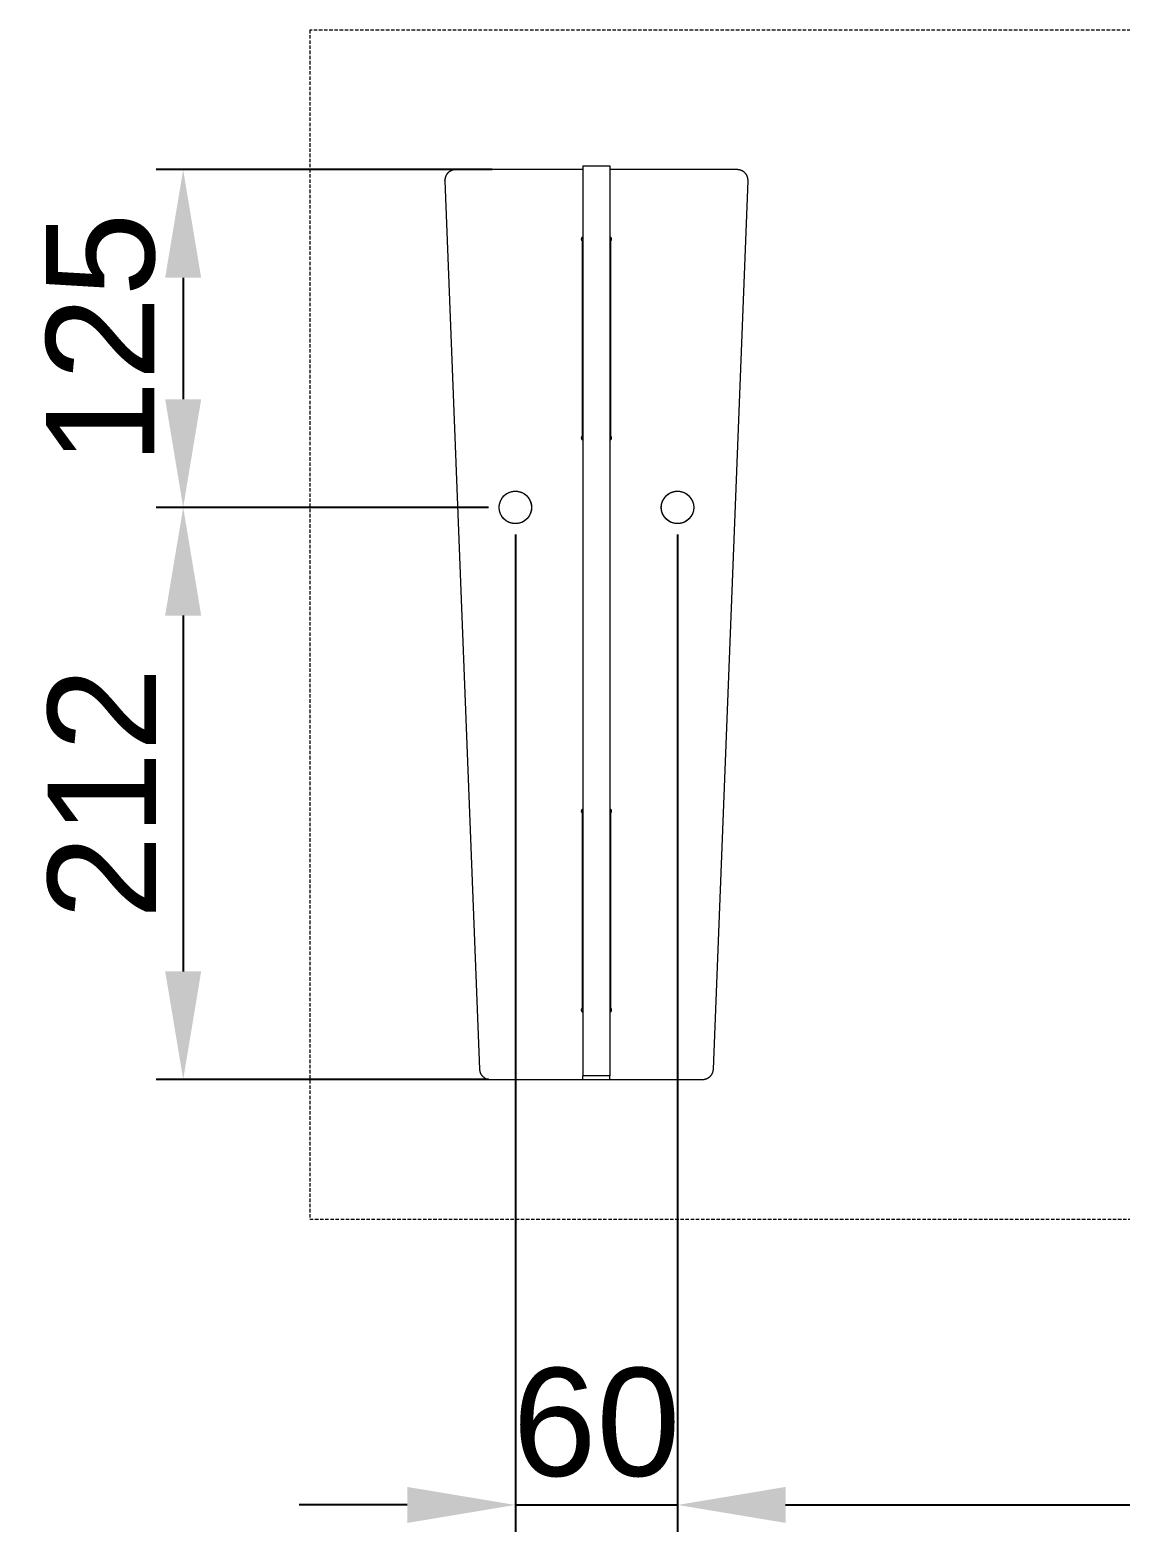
# Model space of a CAD drawing. Header units: millimetres. Extents: x -80 to 4518, y -398 to 2524.
# Drawn here: x 1107 to 1511, y -398 to 158 of the extents above; entities that cross this region are included whole.
import ezdxf

# ---------------------------------------------------------------- set-up
doc = ezdxf.new("R2010")
doc.units = ezdxf.units.MM
doc.linetypes.add('HIDDEN', pattern=[1.905, 1.27, -0.635])
for name, color, linetype, lineweight in [('ZANO_R', 7, 'Continuous', 0), ('ZANO_R_przerywana', 7, 'HIDDEN', 0), ('ZANO_W', 1, 'Continuous', 0)]:
    doc.layers.add(name, color=color, linetype=linetype, lineweight=lineweight)
doc.styles.add('Arial', font='arial.ttf')
doc.styles.get("Standard").update_dxf_attribs({"font": 'ARIALUNI.TTF'})
doc.dimstyles.new('pl i ang', dxfattribs={"dimtxt": 50, "dimasz": 50, "dimexe": 1.25, "dimexo": 0.625, "dimgap": 10, "dimtad": 1, "dimtoh": 1, "dimtxsty": 'Standard', "dimcen": 2.5, "dimclrd": 1, "dimclre": 1, "dimclrt": 1, "dimadec": 0, "dimazin": 0, "dimtfac": 1, "dimtmove": 0, "dimatfit": 3, "dimfxl": 1, "dimarcsym": 1})

# ---------------------------------------------------------------- blocks, each defined once
blk = doc.blocks.new('*D392')
at = {"layer": 'ZANO_W', "color": 1, "lineweight": -2}
for p, q in [((1286.54, -28.85), (1286.54, -397.99)), ((1346.54, -28.85), (1346.54, -397.99)), ((1246.54, -387.99), (1206.54, -387.99)), ((1286.54, -387.99), (1346.54, -387.99)), ((1386.54, -387.99), (1426.54, -387.99))]:
    blk.add_line(p, q, dxfattribs=at)
at = {"layer": 'ZANO_W', "color": 1}
for points in [[(1246.54, -394.65), (1246.54, -381.32), (1286.54, -387.99)], [(1386.54, -381.32), (1386.54, -394.65), (1346.54, -387.99)]]:
    blk.add_solid(points, dxfattribs=at)
at = {"layer": 'ZANO_W', "color": 1, "insert": (1316.54, -357.56), "char_height": 40, "attachment_point": 5, "style": 'Arial'}
blk.add_mtext('60', dxfattribs=at)
blk = doc.blocks.new('*D393')
at = {"layer": 'ZANO_W', "color": 1, "lineweight": -2}
for p, q in [((1346.54, -28.85), (1346.54, -397.99)), ((1774.36, -28.85), (1774.36, -397.99)), ((1386.54, -387.99), (1734.36, -387.99))]:
    blk.add_line(p, q, dxfattribs=at)
at = {"layer": 'ZANO_W', "color": 1}
for points in [[(1386.54, -381.32), (1386.54, -394.65), (1346.54, -387.99)], [(1734.36, -394.65), (1734.36, -381.32), (1774.36, -387.99)]]:
    blk.add_solid(points, dxfattribs=at)
at = {"layer": 'ZANO_W', "color": 1, "insert": (1560.45, -357.56), "char_height": 40, "attachment_point": 5, "style": 'Arial'}
blk.add_mtext('428', dxfattribs=at)
blk = doc.blocks.new('*D395')
at = {"layer": 'ZANO_W', "color": 1, "lineweight": -2}
for p, q in [((1278, 106.15), (1153.6, 106.15)), ((1163.6, 66.15), (1163.6, 21.15)), ((1276.54, -18.85), (1153.6, -18.85))]:
    blk.add_line(p, q, dxfattribs=at)
at = {"layer": 'ZANO_W', "color": 1}
for points in [[(1170.26, 66.15), (1156.93, 66.15), (1163.6, 106.15)], [(1156.93, 21.15), (1170.26, 21.15), (1163.6, -18.85)]]:
    blk.add_solid(points, dxfattribs=at)
at = {"layer": 'ZANO_W', "color": 1, "insert": (1133.17, 43.65), "char_height": 40, "attachment_point": 5, "rotation": 90, "style": 'Arial'}
blk.add_mtext('125', dxfattribs=at)
blk = doc.blocks.new('*D396')
at = {"layer": 'ZANO_W', "color": 1, "lineweight": -2}
for p, q in [((1276.54, -18.85), (1153.6, -18.85)), ((1163.6, -58.85), (1163.6, -190.55)), ((1276.54, -230.55), (1153.6, -230.55))]:
    blk.add_line(p, q, dxfattribs=at)
at = {"layer": 'ZANO_W', "color": 1}
for points in [[(1170.26, -58.85), (1156.93, -58.85), (1163.6, -18.85)], [(1156.93, -190.55), (1170.26, -190.55), (1163.6, -230.55)]]:
    blk.add_solid(points, dxfattribs=at)
at = {"layer": 'ZANO_W', "color": 1, "insert": (1133.51, -124.7), "char_height": 40, "attachment_point": 5, "rotation": 90, "style": 'Arial'}
blk.add_mtext('212', dxfattribs=at)

msp = doc.modelspace()

# ---------------------------------------------------------------- linework, layer by layer
at = {"layer": 'ZANO_R'}
for p, q in [((1262.49, 105.64), (1262.37, 105.57)), ((1262.61, 105.7), (1262.49, 105.64)), ((1262.73, 105.76), (1262.61, 105.7)), ((1262.86, 105.82), (1262.73, 105.76)), ((1262.98, 105.87), (1262.86, 105.82)), ((1263.11, 105.92), (1262.98, 105.87)), ((1263.24, 105.96), (1263.11, 105.92)), ((1263.37, 106), (1263.24, 105.96)), ((1263.5, 106.04), (1263.37, 106)), ((1263.64, 106.07), (1263.5, 106.04)), ((1263.77, 106.09), (1263.64, 106.07)), ((1263.91, 106.12), (1263.77, 106.09)), ((1264.04, 106.13), (1263.91, 106.12)), ((1264.18, 106.14), (1264.04, 106.13)), ((1264.32, 106.15), (1264.18, 106.14)), ((1264.45, 106.15), (1264.32, 106.15)), ((1311.54, 106.15), (1264.45, 106.15)), ((1311.54, 107.49), (1321.54, 107.49)), ((1311.54, 107.49), (1311.54, -229.21)), ((1321.54, 107.49), (1321.54, -229.21)), ((1368.63, 106.15), (1321.54, 106.15)), ((1368.77, 106.15), (1368.63, 106.15)), ((1368.91, 106.14), (1368.77, 106.15)), ((1369.04, 106.13), (1368.91, 106.14)), ((1369.18, 106.11), (1369.04, 106.13)), ((1369.32, 106.09), (1369.18, 106.11)), ((1369.45, 106.07), (1369.32, 106.09)), ((1369.58, 106.04), (1369.45, 106.07)), ((1369.72, 106), (1369.58, 106.04)), ((1369.85, 105.96), (1369.72, 106)), ((1369.98, 105.92), (1369.85, 105.96)), ((1370.11, 105.87), (1369.98, 105.92)), ((1370.23, 105.82), (1370.11, 105.87)), ((1370.36, 105.76), (1370.23, 105.82)), ((1370.48, 105.7), (1370.36, 105.76)), ((1370.6, 105.64), (1370.48, 105.7)), ((1370.72, 105.57), (1370.6, 105.64)), ((1260.46, 102.43), (1260.45, 102.29)), ((1260.45, 102.29), (1260.45, 102.15)), ((1260.45, 102.07), (1260.45, 102.15)), ((1260.46, 102), (1260.45, 102.07)), ((1260.47, 102.56), (1260.46, 102.43)), ((1260.46, 102), (1273.27, -226.7)), ((1260.49, 102.7), (1260.47, 102.56)), ((1260.51, 102.83), (1260.49, 102.7)), ((1260.54, 102.97), (1260.51, 102.83)), ((1260.57, 103.1), (1260.54, 102.97)), ((1260.6, 103.23), (1260.57, 103.1)), ((1260.64, 103.36), (1260.6, 103.23)), ((1260.68, 103.49), (1260.64, 103.36)), ((1260.73, 103.62), (1260.68, 103.49)), ((1260.78, 103.75), (1260.73, 103.62)), ((1260.84, 103.87), (1260.78, 103.75)), ((1260.9, 103.99), (1260.84, 103.87)), ((1260.97, 104.11), (1260.9, 103.99)), ((1261.03, 104.23), (1260.97, 104.11)), ((1261.11, 104.35), (1261.03, 104.23)), ((1261.18, 104.46), (1261.11, 104.35)), ((1261.26, 104.57), (1261.18, 104.46)), ((1261.35, 104.68), (1261.26, 104.57)), ((1261.44, 104.78), (1261.35, 104.68)), ((1261.53, 104.88), (1261.44, 104.78)), ((1261.62, 104.98), (1261.53, 104.88)), ((1261.72, 105.08), (1261.62, 104.98)), ((1261.82, 105.17), (1261.72, 105.08)), ((1261.93, 105.26), (1261.82, 105.17)), ((1262.04, 105.34), (1261.93, 105.26)), ((1262.15, 105.42), (1262.04, 105.34)), ((1262.26, 105.5), (1262.15, 105.42)), ((1262.37, 105.57), (1262.26, 105.5)), ((1359.82, -226.7), (1372.63, 102)), ((1370.83, 105.49), (1370.72, 105.57)), ((1370.95, 105.42), (1370.83, 105.49)), ((1371.06, 105.33), (1370.95, 105.42)), ((1371.16, 105.25), (1371.06, 105.33)), ((1371.27, 105.16), (1371.16, 105.25)), ((1371.37, 105.07), (1371.27, 105.16)), ((1371.47, 104.97), (1371.37, 105.07)), ((1371.56, 104.88), (1371.47, 104.97)), ((1371.66, 104.77), (1371.56, 104.88)), ((1371.74, 104.67), (1371.66, 104.77)), ((1371.83, 104.56), (1371.74, 104.67)), ((1371.91, 104.45), (1371.83, 104.56)), ((1371.99, 104.34), (1371.91, 104.45)), ((1372.06, 104.22), (1371.99, 104.34)), ((1372.13, 104.1), (1372.06, 104.22)), ((1372.19, 103.98), (1372.13, 104.1)), ((1372.25, 103.86), (1372.19, 103.98)), ((1372.31, 103.73), (1372.25, 103.86)), ((1372.36, 103.61), (1372.31, 103.73)), ((1372.41, 103.48), (1372.36, 103.61)), ((1372.45, 103.35), (1372.41, 103.48)), ((1372.49, 103.22), (1372.45, 103.35)), ((1372.52, 103.08), (1372.49, 103.22)), ((1372.55, 102.95), (1372.52, 103.08)), ((1372.58, 102.82), (1372.55, 102.95)), ((1372.6, 102.68), (1372.58, 102.82)), ((1372.61, 102.54), (1372.6, 102.68)), ((1372.63, 102.41), (1372.61, 102.54)), ((1372.63, 102.27), (1372.63, 102.41)), ((1372.63, 102.13), (1372.63, 102.27)), ((1372.63, 102), (1372.63, 102.13)), ((1311.05, 80.52), (1311.06, 80.55)), ((1311.05, 80.49), (1311.05, 80.52)), ((1311.05, 80.45), (1311.05, 80.49)), ((1311.05, 80.42), (1311.05, 80.45)), ((1311.05, 80.38), (1311.05, 80.42)), ((1311.05, 80.35), (1311.05, 80.38)), ((1311.06, 80.31), (1311.05, 80.35)), ((1311.06, 80.59), (1311.07, 80.62)), ((1311.06, 80.55), (1311.06, 80.59)), ((1311.06, 80.28), (1311.06, 80.31)), ((1311.07, 80.25), (1311.06, 80.28)), ((1311.07, 80.66), (1311.08, 80.69)), ((1311.07, 80.62), (1311.07, 80.66)), ((1311.08, 80.21), (1311.07, 80.25)), ((1311.08, 80.69), (1311.09, 80.72)), ((1311.09, 80.18), (1311.08, 80.21)), ((1311.09, 80.72), (1311.1, 80.76)), ((1311.1, 80.15), (1311.09, 80.18)), ((1311.1, 80.76), (1311.11, 80.79)), ((1311.11, 80.11), (1311.1, 80.15)), ((1311.11, 80.79), (1311.12, 80.82)), ((1311.12, 80.08), (1311.11, 80.11)), ((1311.12, 80.82), (1311.14, 80.85)), ((1311.13, 80.05), (1311.12, 80.08)), ((1311.15, 80.02), (1311.13, 80.05)), ((1311.14, 80.85), (1311.15, 80.88)), ((1311.15, 80.88), (1311.17, 80.91)), ((1311.16, 79.99), (1311.15, 80.02)), ((1311.18, 79.96), (1311.16, 79.99)), ((1311.17, 80.91), (1311.18, 80.94)), ((1311.18, 80.94), (1311.2, 80.97)), ((1311.19, 79.93), (1311.18, 79.96)), ((1311.21, 79.9), (1311.19, 79.93)), ((1311.2, 80.97), (1311.22, 81)), ((1311.23, 79.87), (1311.21, 79.9)), ((1311.22, 81), (1311.24, 81.03)), ((1311.25, 79.84), (1311.23, 79.87)), ((1311.24, 81.03), (1311.26, 81.06)), ((1311.27, 79.81), (1311.25, 79.84)), ((1311.26, 81.06), (1311.28, 81.09)), ((1311.3, 79.79), (1311.27, 79.81)), ((1311.28, 81.09), (1311.3, 81.11)), ((1311.3, 81.11), (1311.33, 81.14)), ((1311.32, 79.76), (1311.3, 79.79)), ((1311.34, 79.74), (1311.32, 79.76)), ((1311.33, 81.14), (1311.35, 81.16)), ((1311.34, 7.57), (1311.34, 79.74)), ((1311.35, 81.16), (1311.38, 81.18)), ((1311.38, 81.18), (1311.4, 81.21)), ((1311.4, 81.21), (1311.43, 81.23)), ((1311.43, 81.23), (1311.46, 81.25)), ((1311.46, 81.25), (1311.48, 81.27)), ((1311.48, 81.27), (1311.51, 81.29)), ((1311.51, 81.29), (1311.54, 81.31)), ((1321.54, 81.31), (1321.57, 81.29)), ((1321.57, 81.29), (1321.6, 81.27)), ((1321.6, 81.27), (1321.63, 81.25)), ((1321.63, 81.25), (1321.66, 81.23)), ((1321.66, 81.23), (1321.68, 81.21)), ((1321.68, 81.21), (1321.71, 81.18)), ((1321.71, 81.18), (1321.74, 81.16)), ((1321.74, 81.16), (1321.76, 81.14)), ((1321.77, 79.76), (1321.74, 79.74)), ((1321.74, 79.74), (1321.74, 7.57)), ((1321.76, 81.14), (1321.78, 81.11)), ((1321.79, 79.79), (1321.77, 79.76)), ((1321.78, 81.11), (1321.81, 81.08)), ((1321.81, 79.81), (1321.79, 79.79)), ((1321.81, 81.08), (1321.83, 81.06)), ((1321.83, 79.84), (1321.81, 79.81)), ((1321.83, 81.06), (1321.85, 81.03)), ((1321.85, 79.87), (1321.83, 79.84)), ((1321.85, 81.03), (1321.87, 81)), ((1321.87, 79.9), (1321.85, 79.87)), ((1321.87, 81), (1321.89, 80.97)), ((1321.89, 79.93), (1321.87, 79.9)), ((1321.89, 80.97), (1321.9, 80.94)), ((1321.91, 79.96), (1321.89, 79.93)), ((1321.9, 80.94), (1321.92, 80.91)), ((1321.92, 79.99), (1321.91, 79.96)), ((1321.92, 80.91), (1321.94, 80.88)), ((1321.94, 80.02), (1321.92, 79.99)), ((1321.94, 80.88), (1321.95, 80.85)), ((1321.95, 80.05), (1321.94, 80.02)), ((1321.95, 80.85), (1321.96, 80.82)), ((1321.97, 80.08), (1321.95, 80.05)), ((1321.96, 80.82), (1321.98, 80.78)), ((1321.98, 80.11), (1321.97, 80.08)), ((1321.98, 80.78), (1321.99, 80.75)), ((1321.99, 80.14), (1321.98, 80.11)), ((1321.99, 80.75), (1322, 80.72)), ((1322, 80.18), (1321.99, 80.14)), ((1322, 80.72), (1322.01, 80.69)), ((1322.01, 80.21), (1322, 80.18)), ((1322.01, 80.69), (1322.01, 80.65)), ((1322.01, 80.65), (1322.02, 80.62)), ((1322.02, 80.24), (1322.01, 80.21)), ((1322.02, 80.62), (1322.03, 80.58)), ((1322.03, 80.31), (1322.02, 80.28)), ((1322.02, 80.28), (1322.02, 80.24)), ((1322.03, 80.58), (1322.03, 80.55)), ((1322.03, 80.55), (1322.03, 80.51)), ((1322.03, 80.51), (1322.04, 80.48)), ((1322.04, 80.41), (1322.03, 80.38)), ((1322.03, 80.38), (1322.03, 80.34)), ((1322.03, 80.34), (1322.03, 80.31)), ((1322.04, 80.48), (1322.04, 80.45)), ((1322.04, 80.45), (1322.04, 80.41)), ((1311.05, 6.96), (1311.06, 6.99)), ((1311.05, 6.92), (1311.05, 6.96)), ((1311.05, 6.89), (1311.05, 6.92)), ((1311.05, 6.85), (1311.05, 6.89)), ((1311.05, 6.82), (1311.05, 6.85)), ((1311.05, 6.78), (1311.05, 6.82)), ((1311.06, 6.75), (1311.05, 6.78)), ((1311.06, 7.02), (1311.07, 7.06)), ((1311.06, 6.99), (1311.06, 7.02)), ((1311.06, 6.72), (1311.06, 6.75)), ((1311.07, 6.68), (1311.06, 6.72)), ((1311.07, 7.06), (1311.08, 7.09)), ((1311.07, 6.65), (1311.07, 6.68)), ((1311.08, 6.61), (1311.07, 6.65)), ((1311.08, 7.09), (1311.09, 7.13)), ((1311.09, 6.58), (1311.08, 6.61)), ((1311.09, 7.13), (1311.1, 7.16)), ((1311.1, 6.55), (1311.09, 6.58)), ((1311.1, 7.16), (1311.11, 7.19)), ((1311.11, 6.52), (1311.1, 6.55)), ((1311.11, 7.19), (1311.12, 7.22)), ((1311.12, 6.48), (1311.11, 6.52)), ((1311.12, 7.22), (1311.13, 7.26)), ((1311.14, 6.45), (1311.12, 6.48)), ((1311.13, 7.26), (1311.15, 7.29)), ((1311.15, 6.42), (1311.14, 6.45)), ((1311.15, 7.29), (1311.16, 7.32)), ((1311.17, 6.39), (1311.15, 6.42)), ((1311.16, 7.32), (1311.18, 7.35)), ((1311.18, 6.36), (1311.17, 6.39)), ((1311.18, 7.35), (1311.19, 7.38)), ((1311.2, 6.33), (1311.18, 6.36)), ((1311.19, 7.38), (1311.21, 7.41)), ((1311.22, 6.3), (1311.2, 6.33)), ((1311.21, 7.41), (1311.23, 7.43)), ((1311.24, 6.27), (1311.22, 6.3)), ((1311.23, 7.43), (1311.25, 7.46)), ((1311.26, 6.25), (1311.24, 6.27)), ((1311.25, 7.46), (1311.27, 7.49)), ((1311.28, 6.22), (1311.26, 6.25)), ((1311.27, 7.49), (1311.3, 7.52)), ((1311.3, 6.19), (1311.28, 6.22)), ((1311.3, 7.52), (1311.32, 7.54)), ((1311.33, 6.17), (1311.3, 6.19)), ((1311.32, 7.54), (1311.34, 7.57)), ((1311.35, 6.14), (1311.33, 6.17)), ((1311.38, 6.12), (1311.35, 6.14)), ((1311.4, 6.1), (1311.38, 6.12)), ((1311.43, 6.08), (1311.4, 6.1)), ((1311.46, 6.05), (1311.43, 6.08)), ((1311.48, 6.03), (1311.46, 6.05)), ((1311.51, 6.02), (1311.48, 6.03)), ((1311.54, 6), (1311.51, 6.02)), ((1321.57, 6.02), (1321.54, 6)), ((1321.6, 6.03), (1321.57, 6.02)), ((1321.63, 6.05), (1321.6, 6.03)), ((1321.66, 6.08), (1321.63, 6.05)), ((1321.68, 6.1), (1321.66, 6.08)), ((1321.71, 6.12), (1321.68, 6.1)), ((1321.74, 6.14), (1321.71, 6.12)), ((1321.74, 7.57), (1321.77, 7.54)), ((1321.76, 6.17), (1321.74, 6.14)), ((1321.78, 6.19), (1321.76, 6.17)), ((1321.77, 7.54), (1321.79, 7.52)), ((1321.81, 6.22), (1321.78, 6.19)), ((1321.79, 7.52), (1321.81, 7.49)), ((1321.81, 7.49), (1321.83, 7.46)), ((1321.83, 6.25), (1321.81, 6.22)), ((1321.83, 7.46), (1321.85, 7.44)), ((1321.85, 6.28), (1321.83, 6.25)), ((1321.85, 7.44), (1321.87, 7.41)), ((1321.87, 6.3), (1321.85, 6.28)), ((1321.87, 7.41), (1321.89, 7.38)), ((1321.89, 6.33), (1321.87, 6.3)), ((1321.89, 7.38), (1321.91, 7.35)), ((1321.9, 6.36), (1321.89, 6.33)), ((1321.92, 6.39), (1321.9, 6.36)), ((1321.91, 7.35), (1321.92, 7.32)), ((1321.92, 7.32), (1321.94, 7.29)), ((1321.94, 6.42), (1321.92, 6.39)), ((1321.94, 7.29), (1321.95, 7.26)), ((1321.95, 6.46), (1321.94, 6.42)), ((1321.95, 7.26), (1321.97, 7.23)), ((1321.96, 6.49), (1321.95, 6.46)), ((1321.98, 6.52), (1321.96, 6.49)), ((1321.97, 7.23), (1321.98, 7.19)), ((1321.98, 7.19), (1321.99, 7.16)), ((1321.99, 6.55), (1321.98, 6.52)), ((1321.99, 7.16), (1322, 7.13)), ((1322, 6.59), (1321.99, 6.55)), ((1322, 7.13), (1322.01, 7.1)), ((1322.01, 6.62), (1322, 6.59)), ((1322.01, 7.1), (1322.02, 7.06)), ((1322.02, 6.69), (1322.01, 6.65)), ((1322.01, 6.65), (1322.01, 6.62)), ((1322.02, 7.06), (1322.02, 7.03)), ((1322.02, 7.03), (1322.03, 7)), ((1322.03, 6.72), (1322.02, 6.69)), ((1322.03, 7), (1322.03, 6.96)), ((1322.03, 6.96), (1322.03, 6.93)), ((1322.03, 6.93), (1322.04, 6.89)), ((1322.04, 6.82), (1322.03, 6.79)), ((1322.03, 6.79), (1322.03, 6.76)), ((1322.03, 6.76), (1322.03, 6.72)), ((1322.04, 6.89), (1322.04, 6.86)), ((1322.04, 6.86), (1322.04, 6.82)), ((1280.92, -16.74), (1281, -16.55)), ((1281, -16.55), (1281.08, -16.36)), ((1281.08, -16.36), (1281.17, -16.18)), ((1281.17, -16.18), (1281.26, -16)), ((1281.26, -16), (1281.36, -15.82)), ((1281.36, -15.82), (1281.47, -15.64)), ((1281.47, -15.64), (1281.58, -15.47)), ((1281.58, -15.47), (1281.7, -15.3)), ((1281.7, -15.3), (1281.83, -15.14)), ((1281.83, -15.14), (1281.95, -14.98)), ((1281.95, -14.98), (1282.09, -14.83)), ((1282.09, -14.83), (1282.23, -14.68)), ((1282.23, -14.68), (1282.37, -14.53)), ((1282.37, -14.53), (1282.52, -14.39)), ((1282.52, -14.39), (1282.68, -14.26)), ((1282.68, -14.26), (1282.84, -14.13)), ((1282.84, -14.13), (1283, -14.01)), ((1283, -14.01), (1283.17, -13.89)), ((1283.17, -13.89), (1283.34, -13.77)), ((1283.34, -13.77), (1283.51, -13.67)), ((1283.51, -13.67), (1283.69, -13.57)), ((1283.69, -13.57), (1283.87, -13.47)), ((1283.87, -13.47), (1284.06, -13.39)), ((1284.06, -13.39), (1284.25, -13.3)), ((1284.25, -13.3), (1284.44, -13.23)), ((1284.44, -13.23), (1284.63, -13.16)), ((1284.63, -13.16), (1284.83, -13.1)), ((1284.83, -13.1), (1285.02, -13.04)), ((1285.02, -13.04), (1285.22, -12.99)), ((1285.22, -12.99), (1285.42, -12.95)), ((1285.42, -12.95), (1285.63, -12.92)), ((1285.63, -12.92), (1285.83, -12.89)), ((1285.83, -12.89), (1286.03, -12.87)), ((1286.03, -12.87), (1286.24, -12.86)), ((1286.24, -12.86), (1286.44, -12.85)), ((1286.44, -12.85), (1286.65, -12.85)), ((1286.65, -12.85), (1286.85, -12.86)), ((1286.85, -12.86), (1287.06, -12.87)), ((1287.06, -12.87), (1287.26, -12.89)), ((1287.26, -12.89), (1287.46, -12.92)), ((1287.46, -12.92), (1287.66, -12.95)), ((1287.66, -12.95), (1287.86, -13)), ((1287.86, -13), (1288.06, -13.04)), ((1288.06, -13.04), (1288.26, -13.1)), ((1288.26, -13.1), (1288.46, -13.16)), ((1288.46, -13.16), (1288.65, -13.23)), ((1288.65, -13.23), (1288.84, -13.3)), ((1288.84, -13.3), (1289.03, -13.39)), ((1289.03, -13.39), (1289.21, -13.47)), ((1289.21, -13.47), (1289.39, -13.57)), ((1289.39, -13.57), (1289.57, -13.67)), ((1289.57, -13.67), (1289.75, -13.78)), ((1289.75, -13.78), (1289.92, -13.89)), ((1289.92, -13.89), (1290.09, -14.01)), ((1290.09, -14.01), (1290.25, -14.13)), ((1290.25, -14.13), (1290.41, -14.26)), ((1290.41, -14.26), (1290.56, -14.39)), ((1290.56, -14.39), (1290.71, -14.53)), ((1290.71, -14.53), (1290.86, -14.68)), ((1290.86, -14.68), (1291, -14.83)), ((1291, -14.83), (1291.13, -14.98)), ((1291.13, -14.98), (1291.26, -15.14)), ((1291.26, -15.14), (1291.39, -15.3)), ((1291.39, -15.3), (1291.5, -15.47)), ((1291.5, -15.47), (1291.62, -15.64)), ((1291.62, -15.64), (1291.72, -15.82)), ((1291.72, -15.82), (1291.82, -16)), ((1291.82, -16), (1291.92, -16.18)), ((1291.92, -16.18), (1292, -16.36)), ((1292, -16.36), (1292.09, -16.55)), ((1292.09, -16.55), (1292.16, -16.74)), ((1340.92, -16.74), (1341, -16.55)), ((1341, -16.55), (1341.08, -16.36)), ((1341.08, -16.36), (1341.17, -16.18)), ((1341.17, -16.18), (1341.26, -16)), ((1341.26, -16), (1341.36, -15.82)), ((1341.36, -15.82), (1341.47, -15.64)), ((1341.47, -15.64), (1341.58, -15.47)), ((1341.58, -15.47), (1341.7, -15.3)), ((1341.7, -15.3), (1341.83, -15.14)), ((1341.83, -15.14), (1341.95, -14.98)), ((1341.95, -14.98), (1342.09, -14.83)), ((1342.09, -14.83), (1342.23, -14.68)), ((1342.23, -14.68), (1342.37, -14.53)), ((1342.37, -14.53), (1342.52, -14.39)), ((1342.52, -14.39), (1342.68, -14.26)), ((1342.68, -14.26), (1342.84, -14.13)), ((1342.84, -14.13), (1343, -14.01)), ((1343, -14.01), (1343.17, -13.89)), ((1343.17, -13.89), (1343.34, -13.77)), ((1343.34, -13.77), (1343.51, -13.67)), ((1343.51, -13.67), (1343.69, -13.57)), ((1343.69, -13.57), (1343.87, -13.47)), ((1343.87, -13.47), (1344.06, -13.39)), ((1344.06, -13.39), (1344.25, -13.3)), ((1344.25, -13.3), (1344.44, -13.23)), ((1344.44, -13.23), (1344.63, -13.16)), ((1344.63, -13.16), (1344.83, -13.1)), ((1344.83, -13.1), (1345.02, -13.04)), ((1345.02, -13.04), (1345.22, -12.99)), ((1345.22, -12.99), (1345.42, -12.95)), ((1345.42, -12.95), (1345.63, -12.92)), ((1345.63, -12.92), (1345.83, -12.89)), ((1345.83, -12.89), (1346.03, -12.87)), ((1346.03, -12.87), (1346.24, -12.86)), ((1346.24, -12.86), (1346.44, -12.85)), ((1346.44, -12.85), (1346.65, -12.85)), ((1346.65, -12.85), (1346.85, -12.86)), ((1346.85, -12.86), (1347.06, -12.87)), ((1347.06, -12.87), (1347.26, -12.89)), ((1347.26, -12.89), (1347.46, -12.92)), ((1347.46, -12.92), (1347.66, -12.95)), ((1347.66, -12.95), (1347.86, -13)), ((1347.86, -13), (1348.06, -13.04)), ((1348.06, -13.04), (1348.26, -13.1)), ((1348.26, -13.1), (1348.46, -13.16)), ((1348.46, -13.16), (1348.65, -13.23)), ((1348.65, -13.23), (1348.84, -13.3)), ((1348.84, -13.3), (1349.03, -13.39)), ((1349.03, -13.39), (1349.21, -13.47)), ((1349.21, -13.47), (1349.39, -13.57)), ((1349.39, -13.57), (1349.57, -13.67)), ((1349.57, -13.67), (1349.75, -13.78)), ((1349.75, -13.78), (1349.92, -13.89)), ((1349.92, -13.89), (1350.09, -14.01)), ((1350.09, -14.01), (1350.25, -14.13)), ((1350.25, -14.13), (1350.41, -14.26)), ((1350.41, -14.26), (1350.56, -14.39)), ((1350.56, -14.39), (1350.71, -14.53)), ((1350.71, -14.53), (1350.86, -14.68)), ((1350.86, -14.68), (1351, -14.83)), ((1351, -14.83), (1351.13, -14.98)), ((1351.13, -14.98), (1351.26, -15.14)), ((1351.26, -15.14), (1351.39, -15.3)), ((1351.39, -15.3), (1351.5, -15.47)), ((1351.5, -15.47), (1351.62, -15.64)), ((1351.62, -15.64), (1351.72, -15.82)), ((1351.72, -15.82), (1351.82, -16)), ((1351.82, -16), (1351.92, -16.18)), ((1351.92, -16.18), (1352, -16.36)), ((1352, -16.36), (1352.09, -16.55)), ((1352.09, -16.55), (1352.16, -16.74)), ((1280.54, -18.74), (1280.55, -18.54)), ((1280.54, -18.95), (1280.54, -18.74)), ((1280.55, -19.15), (1280.54, -18.95)), ((1280.55, -18.54), (1280.56, -18.34)), ((1280.56, -19.36), (1280.55, -19.15)), ((1280.56, -18.34), (1280.59, -18.13)), ((1280.59, -19.56), (1280.56, -19.36)), ((1280.59, -18.13), (1280.61, -17.93)), ((1280.61, -19.77), (1280.59, -19.56)), ((1280.61, -17.93), (1280.65, -17.73)), ((1280.65, -19.97), (1280.61, -19.77)), ((1280.65, -17.73), (1280.69, -17.53)), ((1280.69, -20.17), (1280.65, -19.97)), ((1280.69, -17.53), (1280.74, -17.33)), ((1280.74, -20.37), (1280.69, -20.17)), ((1280.74, -17.33), (1280.79, -17.13)), ((1280.79, -20.56), (1280.74, -20.37)), ((1280.79, -17.13), (1280.86, -16.93)), ((1280.86, -20.76), (1280.79, -20.56)), ((1280.86, -16.93), (1280.92, -16.74)), ((1280.92, -20.95), (1280.86, -20.76)), ((1281, -21.14), (1280.92, -20.95)), ((1281.08, -21.33), (1281, -21.14)), ((1281.17, -21.52), (1281.08, -21.33)), ((1281.26, -21.7), (1281.17, -21.52)), ((1281.36, -21.88), (1281.26, -21.7)), ((1281.47, -22.05), (1281.36, -21.88)), ((1281.58, -22.22), (1281.47, -22.05)), ((1281.7, -22.39), (1281.58, -22.22)), ((1291.5, -22.22), (1291.38, -22.39)), ((1291.62, -22.05), (1291.5, -22.22)), ((1291.72, -21.88), (1291.62, -22.05)), ((1291.82, -21.7), (1291.72, -21.88)), ((1291.92, -21.52), (1291.82, -21.7)), ((1292, -21.33), (1291.92, -21.52)), ((1292.09, -21.14), (1292, -21.33)), ((1292.16, -20.95), (1292.09, -21.14)), ((1292.16, -16.74), (1292.23, -16.94)), ((1292.23, -20.76), (1292.16, -20.95)), ((1292.23, -16.94), (1292.29, -17.13)), ((1292.29, -20.57), (1292.23, -20.76)), ((1292.29, -17.13), (1292.35, -17.33)), ((1292.35, -20.37), (1292.29, -20.57)), ((1292.35, -17.33), (1292.4, -17.53)), ((1292.4, -20.17), (1292.35, -20.37)), ((1292.4, -17.53), (1292.44, -17.73)), ((1292.44, -19.97), (1292.4, -20.17)), ((1292.44, -17.73), (1292.47, -17.93)), ((1292.47, -19.77), (1292.44, -19.97)), ((1292.47, -17.93), (1292.5, -18.13)), ((1292.5, -19.56), (1292.47, -19.77)), ((1292.5, -18.13), (1292.52, -18.34)), ((1292.52, -19.36), (1292.5, -19.56)), ((1292.52, -18.34), (1292.54, -18.54)), ((1292.54, -19.16), (1292.52, -19.36)), ((1292.54, -18.54), (1292.54, -18.75)), ((1292.54, -18.75), (1292.54, -18.95)), ((1292.54, -18.95), (1292.54, -19.16)), ((1340.54, -18.74), (1340.55, -18.54)), ((1340.54, -18.95), (1340.54, -18.74)), ((1340.55, -19.15), (1340.54, -18.95)), ((1340.55, -18.54), (1340.56, -18.34)), ((1340.56, -19.36), (1340.55, -19.15)), ((1340.56, -18.34), (1340.59, -18.13)), ((1340.59, -19.56), (1340.56, -19.36)), ((1340.59, -18.13), (1340.61, -17.93)), ((1340.61, -19.77), (1340.59, -19.56)), ((1340.61, -17.93), (1340.65, -17.73)), ((1340.65, -19.97), (1340.61, -19.77)), ((1340.65, -17.73), (1340.69, -17.53)), ((1340.69, -20.17), (1340.65, -19.97)), ((1340.69, -17.53), (1340.74, -17.33)), ((1340.74, -20.37), (1340.69, -20.17)), ((1340.74, -17.33), (1340.79, -17.13)), ((1340.79, -20.56), (1340.74, -20.37)), ((1340.79, -17.13), (1340.86, -16.93)), ((1340.86, -20.76), (1340.79, -20.56)), ((1340.86, -16.93), (1340.92, -16.74)), ((1340.92, -20.95), (1340.86, -20.76)), ((1341, -21.14), (1340.92, -20.95)), ((1341.08, -21.33), (1341, -21.14)), ((1341.17, -21.52), (1341.08, -21.33)), ((1341.26, -21.7), (1341.17, -21.52)), ((1341.36, -21.88), (1341.26, -21.7)), ((1341.47, -22.05), (1341.36, -21.88)), ((1341.58, -22.22), (1341.47, -22.05)), ((1341.7, -22.39), (1341.58, -22.22)), ((1351.5, -22.22), (1351.38, -22.39)), ((1351.62, -22.05), (1351.5, -22.22)), ((1351.72, -21.88), (1351.62, -22.05)), ((1351.82, -21.7), (1351.72, -21.88)), ((1351.92, -21.52), (1351.82, -21.7)), ((1352, -21.33), (1351.92, -21.52)), ((1352.09, -21.14), (1352, -21.33)), ((1352.16, -20.95), (1352.09, -21.14)), ((1352.16, -16.74), (1352.23, -16.94)), ((1352.23, -20.76), (1352.16, -20.95)), ((1352.23, -16.94), (1352.29, -17.13)), ((1352.29, -20.57), (1352.23, -20.76)), ((1352.29, -17.13), (1352.35, -17.33)), ((1352.35, -20.37), (1352.29, -20.57)), ((1352.35, -17.33), (1352.4, -17.53)), ((1352.4, -20.17), (1352.35, -20.37)), ((1352.4, -17.53), (1352.44, -17.73)), ((1352.44, -19.97), (1352.4, -20.17)), ((1352.44, -17.73), (1352.47, -17.93)), ((1352.47, -19.77), (1352.44, -19.97)), ((1352.47, -17.93), (1352.5, -18.13)), ((1352.5, -19.56), (1352.47, -19.77)), ((1352.5, -18.13), (1352.52, -18.34)), ((1352.52, -19.36), (1352.5, -19.56)), ((1352.52, -18.34), (1352.54, -18.54)), ((1352.54, -19.16), (1352.52, -19.36)), ((1352.54, -18.54), (1352.54, -18.75)), ((1352.54, -18.75), (1352.54, -18.95)), ((1352.54, -18.95), (1352.54, -19.16)), ((1281.82, -22.55), (1281.7, -22.39)), ((1281.95, -22.71), (1281.82, -22.55)), ((1282.09, -22.87), (1281.95, -22.71)), ((1282.23, -23.02), (1282.09, -22.87)), ((1282.37, -23.16), (1282.23, -23.02)), ((1282.52, -23.3), (1282.37, -23.16)), ((1282.68, -23.44), (1282.52, -23.3)), ((1282.84, -23.57), (1282.68, -23.44)), ((1283, -23.69), (1282.84, -23.57)), ((1283.17, -23.81), (1283, -23.69)), ((1283.34, -23.92), (1283.17, -23.81)), ((1283.51, -24.03), (1283.34, -23.92)), ((1283.69, -24.13), (1283.51, -24.03)), ((1283.87, -24.22), (1283.69, -24.13)), ((1284.06, -24.31), (1283.87, -24.22)), ((1284.25, -24.39), (1284.06, -24.31)), ((1284.44, -24.47), (1284.25, -24.39)), ((1284.63, -24.53), (1284.44, -24.47)), ((1284.83, -24.6), (1284.63, -24.53)), ((1285.02, -24.65), (1284.83, -24.6)), ((1285.22, -24.7), (1285.02, -24.65)), ((1285.42, -24.74), (1285.22, -24.7)), ((1285.62, -24.78), (1285.42, -24.74)), ((1285.83, -24.8), (1285.62, -24.78)), ((1286.03, -24.83), (1285.83, -24.8)), ((1286.24, -24.84), (1286.03, -24.83)), ((1286.44, -24.85), (1286.24, -24.84)), ((1286.64, -24.85), (1286.44, -24.85)), ((1286.85, -24.84), (1286.64, -24.85)), ((1287.05, -24.83), (1286.85, -24.84)), ((1287.26, -24.8), (1287.05, -24.83)), ((1287.46, -24.78), (1287.26, -24.8)), ((1287.66, -24.74), (1287.46, -24.78)), ((1287.86, -24.7), (1287.66, -24.74)), ((1288.06, -24.65), (1287.86, -24.7)), ((1288.26, -24.6), (1288.06, -24.65)), ((1288.45, -24.53), (1288.26, -24.6)), ((1288.65, -24.47), (1288.45, -24.53)), ((1288.84, -24.39), (1288.65, -24.47)), ((1289.03, -24.31), (1288.84, -24.39)), ((1289.21, -24.22), (1289.03, -24.31)), ((1289.39, -24.13), (1289.21, -24.22)), ((1289.57, -24.03), (1289.39, -24.13)), ((1289.75, -23.92), (1289.57, -24.03)), ((1289.92, -23.81), (1289.75, -23.92)), ((1290.09, -23.69), (1289.92, -23.81)), ((1290.25, -23.57), (1290.09, -23.69)), ((1290.41, -23.44), (1290.25, -23.57)), ((1290.56, -23.3), (1290.41, -23.44)), ((1290.71, -23.16), (1290.56, -23.3)), ((1290.86, -23.02), (1290.71, -23.16)), ((1291, -22.87), (1290.86, -23.02)), ((1291.13, -22.71), (1291, -22.87)), ((1291.26, -22.55), (1291.13, -22.71)), ((1291.38, -22.39), (1291.26, -22.55)), ((1341.82, -22.55), (1341.7, -22.39)), ((1341.95, -22.71), (1341.82, -22.55)), ((1342.09, -22.87), (1341.95, -22.71)), ((1342.23, -23.02), (1342.09, -22.87)), ((1342.37, -23.16), (1342.23, -23.02)), ((1342.52, -23.3), (1342.37, -23.16)), ((1342.68, -23.44), (1342.52, -23.3)), ((1342.84, -23.57), (1342.68, -23.44)), ((1343, -23.69), (1342.84, -23.57)), ((1343.17, -23.81), (1343, -23.69)), ((1343.34, -23.92), (1343.17, -23.81)), ((1343.51, -24.03), (1343.34, -23.92)), ((1343.69, -24.13), (1343.51, -24.03)), ((1343.87, -24.22), (1343.69, -24.13)), ((1344.06, -24.31), (1343.87, -24.22)), ((1344.25, -24.39), (1344.06, -24.31)), ((1344.44, -24.47), (1344.25, -24.39)), ((1344.63, -24.53), (1344.44, -24.47)), ((1344.83, -24.6), (1344.63, -24.53)), ((1345.02, -24.65), (1344.83, -24.6)), ((1345.22, -24.7), (1345.02, -24.65)), ((1345.42, -24.74), (1345.22, -24.7)), ((1345.62, -24.78), (1345.42, -24.74)), ((1345.83, -24.8), (1345.62, -24.78)), ((1346.03, -24.83), (1345.83, -24.8)), ((1346.24, -24.84), (1346.03, -24.83)), ((1346.44, -24.85), (1346.24, -24.84)), ((1346.64, -24.85), (1346.44, -24.85)), ((1346.85, -24.84), (1346.64, -24.85)), ((1347.05, -24.83), (1346.85, -24.84)), ((1347.26, -24.8), (1347.05, -24.83)), ((1347.46, -24.78), (1347.26, -24.8)), ((1347.66, -24.74), (1347.46, -24.78)), ((1347.86, -24.7), (1347.66, -24.74)), ((1348.06, -24.65), (1347.86, -24.7)), ((1348.26, -24.6), (1348.06, -24.65)), ((1348.45, -24.53), (1348.26, -24.6)), ((1348.65, -24.47), (1348.45, -24.53)), ((1348.84, -24.39), (1348.65, -24.47)), ((1349.03, -24.31), (1348.84, -24.39)), ((1349.21, -24.22), (1349.03, -24.31)), ((1349.39, -24.13), (1349.21, -24.22)), ((1349.57, -24.03), (1349.39, -24.13)), ((1349.75, -23.92), (1349.57, -24.03)), ((1349.92, -23.81), (1349.75, -23.92)), ((1350.09, -23.69), (1349.92, -23.81)), ((1350.25, -23.57), (1350.09, -23.69)), ((1350.41, -23.44), (1350.25, -23.57)), ((1350.56, -23.3), (1350.41, -23.44)), ((1350.71, -23.16), (1350.56, -23.3)), ((1350.86, -23.02), (1350.71, -23.16)), ((1351, -22.87), (1350.86, -23.02)), ((1351.13, -22.71), (1351, -22.87)), ((1351.26, -22.55), (1351.13, -22.71)), ((1351.38, -22.39), (1351.26, -22.55)), ((1311.05, -131.18), (1311.06, -131.15)), ((1311.05, -131.21), (1311.05, -131.18)), ((1311.05, -131.25), (1311.05, -131.21)), ((1311.05, -131.28), (1311.05, -131.25)), ((1311.05, -131.32), (1311.05, -131.28)), ((1311.05, -131.35), (1311.05, -131.32)), ((1311.06, -131.39), (1311.05, -131.35)), ((1311.06, -131.11), (1311.07, -131.08)), ((1311.06, -131.15), (1311.06, -131.11)), ((1311.06, -131.42), (1311.06, -131.39)), ((1311.07, -131.45), (1311.06, -131.42)), ((1311.07, -131.04), (1311.08, -131.01)), ((1311.07, -131.08), (1311.07, -131.04)), ((1311.08, -131.49), (1311.07, -131.45)), ((1311.08, -131.01), (1311.09, -130.98)), ((1311.09, -131.52), (1311.08, -131.49)), ((1311.09, -130.98), (1311.1, -130.94)), ((1311.1, -131.55), (1311.09, -131.52)), ((1311.1, -130.94), (1311.11, -130.91)), ((1311.11, -131.59), (1311.1, -131.55)), ((1311.11, -130.91), (1311.12, -130.88)), ((1311.12, -131.62), (1311.11, -131.59)), ((1311.12, -130.88), (1311.14, -130.85)), ((1311.13, -131.65), (1311.12, -131.62)), ((1311.15, -131.68), (1311.13, -131.65)), ((1311.14, -130.85), (1311.15, -130.82)), ((1311.15, -130.82), (1311.17, -130.79)), ((1311.16, -131.71), (1311.15, -131.68)), ((1311.18, -131.74), (1311.16, -131.71)), ((1311.17, -130.79), (1311.18, -130.76)), ((1311.18, -130.76), (1311.2, -130.73)), ((1311.19, -131.77), (1311.18, -131.74)), ((1311.21, -131.8), (1311.19, -131.77)), ((1311.2, -130.73), (1311.22, -130.7)), ((1311.23, -131.83), (1311.21, -131.8)), ((1311.22, -130.7), (1311.24, -130.67)), ((1311.25, -131.86), (1311.23, -131.83)), ((1311.24, -130.67), (1311.26, -130.64)), ((1311.27, -131.89), (1311.25, -131.86)), ((1311.26, -130.64), (1311.28, -130.61)), ((1311.3, -131.91), (1311.27, -131.89)), ((1311.28, -130.61), (1311.3, -130.59)), ((1311.3, -130.59), (1311.33, -130.56)), ((1311.32, -131.94), (1311.3, -131.91)), ((1311.34, -131.96), (1311.32, -131.94)), ((1311.33, -130.56), (1311.35, -130.54)), ((1311.34, -204.13), (1311.34, -131.96)), ((1311.35, -130.54), (1311.38, -130.52)), ((1311.38, -130.52), (1311.4, -130.49)), ((1311.4, -130.49), (1311.43, -130.47)), ((1311.43, -130.47), (1311.46, -130.45)), ((1311.46, -130.45), (1311.48, -130.43)), ((1311.48, -130.43), (1311.51, -130.41)), ((1311.51, -130.41), (1311.54, -130.39)), ((1321.54, -130.39), (1321.57, -130.41)), ((1321.57, -130.41), (1321.6, -130.43)), ((1321.6, -130.43), (1321.63, -130.45)), ((1321.63, -130.45), (1321.66, -130.47)), ((1321.66, -130.47), (1321.68, -130.49)), ((1321.68, -130.49), (1321.71, -130.52)), ((1321.71, -130.52), (1321.74, -130.54)), ((1321.74, -130.54), (1321.76, -130.56)), ((1321.77, -131.94), (1321.74, -131.96)), ((1321.74, -131.96), (1321.74, -204.13)), ((1321.76, -130.56), (1321.78, -130.59)), ((1321.79, -131.91), (1321.77, -131.94)), ((1321.78, -130.59), (1321.81, -130.62)), ((1321.81, -131.89), (1321.79, -131.91)), ((1321.81, -130.62), (1321.83, -130.64)), ((1321.83, -131.86), (1321.81, -131.89)), ((1321.83, -130.64), (1321.85, -130.67)), ((1321.85, -131.83), (1321.83, -131.86)), ((1321.85, -130.67), (1321.87, -130.7)), ((1321.87, -131.8), (1321.85, -131.83)), ((1321.87, -130.7), (1321.89, -130.73)), ((1321.89, -131.77), (1321.87, -131.8)), ((1321.89, -130.73), (1321.9, -130.76)), ((1321.91, -131.74), (1321.89, -131.77)), ((1321.9, -130.76), (1321.92, -130.79)), ((1321.92, -131.71), (1321.91, -131.74)), ((1321.92, -130.79), (1321.94, -130.82)), ((1321.94, -131.68), (1321.92, -131.71)), ((1321.94, -130.82), (1321.95, -130.85)), ((1321.95, -131.65), (1321.94, -131.68)), ((1321.95, -130.85), (1321.96, -130.88)), ((1321.97, -131.62), (1321.95, -131.65)), ((1321.96, -130.88), (1321.98, -130.92)), ((1321.98, -131.59), (1321.97, -131.62)), ((1321.98, -130.92), (1321.99, -130.95)), ((1321.99, -131.56), (1321.98, -131.59)), ((1321.99, -130.95), (1322, -130.98)), ((1322, -131.52), (1321.99, -131.56)), ((1322, -130.98), (1322.01, -131.01)), ((1322.01, -131.49), (1322, -131.52)), ((1322.01, -131.01), (1322.01, -131.05)), ((1322.01, -131.05), (1322.02, -131.08)), ((1322.02, -131.46), (1322.01, -131.49)), ((1322.02, -131.08), (1322.03, -131.12)), ((1322.03, -131.39), (1322.02, -131.42)), ((1322.02, -131.42), (1322.02, -131.46)), ((1322.03, -131.12), (1322.03, -131.15)), ((1322.03, -131.15), (1322.03, -131.19)), ((1322.03, -131.19), (1322.04, -131.22)), ((1322.04, -131.29), (1322.03, -131.32)), ((1322.03, -131.32), (1322.03, -131.36)), ((1322.03, -131.36), (1322.03, -131.39)), ((1322.04, -131.22), (1322.04, -131.25)), ((1322.04, -131.25), (1322.04, -131.29)), ((1311.05, -204.74), (1311.06, -204.71)), ((1311.05, -204.78), (1311.05, -204.74)), ((1311.05, -204.81), (1311.05, -204.78)), ((1311.05, -204.85), (1311.05, -204.81)), ((1311.05, -204.88), (1311.05, -204.85)), ((1311.05, -204.92), (1311.05, -204.88)), ((1311.06, -204.95), (1311.05, -204.92)), ((1311.06, -204.68), (1311.07, -204.64)), ((1311.06, -204.71), (1311.06, -204.68)), ((1311.06, -204.98), (1311.06, -204.95)), ((1311.07, -205.02), (1311.06, -204.98)), ((1311.07, -204.64), (1311.08, -204.61)), ((1311.07, -205.05), (1311.07, -205.02)), ((1311.08, -205.09), (1311.07, -205.05)), ((1311.08, -204.61), (1311.09, -204.57)), ((1311.09, -205.12), (1311.08, -205.09)), ((1311.09, -204.57), (1311.1, -204.54)), ((1311.1, -205.15), (1311.09, -205.12)), ((1311.1, -204.54), (1311.11, -204.51)), ((1311.11, -205.18), (1311.1, -205.15)), ((1311.11, -204.51), (1311.12, -204.48)), ((1311.12, -205.22), (1311.11, -205.18)), ((1311.12, -204.48), (1311.13, -204.44)), ((1311.14, -205.25), (1311.12, -205.22)), ((1311.13, -204.44), (1311.15, -204.41)), ((1311.15, -205.28), (1311.14, -205.25)), ((1311.15, -204.41), (1311.16, -204.38)), ((1311.17, -205.31), (1311.15, -205.28)), ((1311.16, -204.38), (1311.18, -204.35)), ((1311.18, -205.34), (1311.17, -205.31)), ((1311.18, -204.35), (1311.19, -204.32)), ((1311.2, -205.37), (1311.18, -205.34)), ((1311.19, -204.32), (1311.21, -204.29)), ((1311.22, -205.4), (1311.2, -205.37)), ((1311.21, -204.29), (1311.23, -204.27)), ((1311.24, -205.43), (1311.22, -205.4)), ((1311.23, -204.27), (1311.25, -204.24)), ((1311.26, -205.45), (1311.24, -205.43)), ((1311.25, -204.24), (1311.27, -204.21)), ((1311.28, -205.48), (1311.26, -205.45)), ((1311.27, -204.21), (1311.3, -204.18)), ((1311.3, -205.51), (1311.28, -205.48)), ((1311.3, -204.18), (1311.32, -204.16)), ((1311.33, -205.53), (1311.3, -205.51)), ((1311.32, -204.16), (1311.34, -204.13)), ((1311.35, -205.56), (1311.33, -205.53)), ((1311.38, -205.58), (1311.35, -205.56)), ((1311.4, -205.6), (1311.38, -205.58)), ((1311.43, -205.62), (1311.4, -205.6)), ((1311.46, -205.65), (1311.43, -205.62)), ((1321.66, -205.62), (1321.63, -205.65)), ((1321.68, -205.6), (1321.66, -205.62)), ((1321.71, -205.58), (1321.68, -205.6)), ((1321.74, -205.56), (1321.71, -205.58)), ((1321.74, -204.13), (1321.77, -204.16)), ((1321.76, -205.53), (1321.74, -205.56)), ((1321.78, -205.51), (1321.76, -205.53)), ((1321.77, -204.16), (1321.79, -204.18)), ((1321.81, -205.48), (1321.78, -205.51)), ((1321.79, -204.18), (1321.81, -204.21)), ((1321.81, -204.21), (1321.83, -204.24)), ((1321.83, -205.45), (1321.81, -205.48)), ((1321.83, -204.24), (1321.85, -204.26)), ((1321.85, -205.42), (1321.83, -205.45)), ((1321.85, -204.26), (1321.87, -204.29)), ((1321.87, -205.4), (1321.85, -205.42)), ((1321.87, -204.29), (1321.89, -204.32)), ((1321.89, -205.37), (1321.87, -205.4)), ((1321.89, -204.32), (1321.91, -204.35)), ((1321.9, -205.34), (1321.89, -205.37)), ((1321.92, -205.31), (1321.9, -205.34)), ((1321.91, -204.35), (1321.92, -204.38)), ((1321.92, -204.38), (1321.94, -204.41)), ((1321.94, -205.28), (1321.92, -205.31)), ((1321.94, -204.41), (1321.95, -204.44)), ((1321.95, -205.24), (1321.94, -205.28)), ((1321.95, -204.44), (1321.97, -204.47)), ((1321.96, -205.21), (1321.95, -205.24)), ((1321.98, -205.18), (1321.96, -205.21)), ((1321.97, -204.47), (1321.98, -204.51)), ((1321.98, -204.51), (1321.99, -204.54)), ((1321.99, -205.15), (1321.98, -205.18)), ((1321.99, -204.54), (1322, -204.57)), ((1322, -205.11), (1321.99, -205.15)), ((1322, -204.57), (1322.01, -204.6)), ((1322.01, -205.08), (1322, -205.11)), ((1322.01, -204.6), (1322.02, -204.64)), ((1322.02, -205.01), (1322.01, -205.05)), ((1322.01, -205.05), (1322.01, -205.08)), ((1322.02, -204.64), (1322.02, -204.67)), ((1322.02, -204.67), (1322.03, -204.7)), ((1322.03, -204.98), (1322.02, -205.01)), ((1322.03, -204.7), (1322.03, -204.74)), ((1322.03, -204.74), (1322.03, -204.77)), ((1322.03, -204.77), (1322.04, -204.81)), ((1322.04, -204.88), (1322.03, -204.91)), ((1322.03, -204.91), (1322.03, -204.94)), ((1322.03, -204.94), (1322.03, -204.98)), ((1322.04, -204.81), (1322.04, -204.84)), ((1322.04, -204.84), (1322.04, -204.88)), ((1311.48, -205.67), (1311.46, -205.65)), ((1311.51, -205.68), (1311.48, -205.67)), ((1311.54, -205.7), (1311.51, -205.68)), ((1321.57, -205.68), (1321.54, -205.7)), ((1321.6, -205.67), (1321.57, -205.68)), ((1321.63, -205.65), (1321.6, -205.67)), ((1273.27, -226.7), (1273.28, -226.84)), ((1273.28, -226.84), (1273.29, -226.98)), ((1273.29, -226.98), (1273.31, -227.12)), ((1273.31, -227.12), (1273.33, -227.26)), ((1273.33, -227.26), (1273.36, -227.39)), ((1273.36, -227.39), (1273.39, -227.53)), ((1273.39, -227.53), (1273.42, -227.66)), ((1273.42, -227.66), (1273.47, -227.8)), ((1273.47, -227.8), (1273.51, -227.93)), ((1359.58, -227.93), (1359.62, -227.8)), ((1359.62, -227.8), (1359.66, -227.66)), ((1359.66, -227.66), (1359.7, -227.53)), ((1359.7, -227.53), (1359.73, -227.39)), ((1359.73, -227.39), (1359.76, -227.26)), ((1359.76, -227.26), (1359.78, -227.12)), ((1359.78, -227.12), (1359.8, -226.98)), ((1359.8, -226.98), (1359.81, -226.84)), ((1359.81, -226.84), (1359.82, -226.7)), ((1273.51, -227.93), (1273.56, -228.06)), ((1273.56, -228.06), (1273.62, -228.19)), ((1273.62, -228.19), (1273.68, -228.31)), ((1273.68, -228.31), (1273.74, -228.44)), ((1273.74, -228.44), (1273.81, -228.56)), ((1273.81, -228.56), (1273.88, -228.68)), ((1273.88, -228.68), (1273.95, -228.79)), ((1273.95, -228.79), (1274.03, -228.91)), ((1274.03, -228.91), (1274.12, -229.02)), ((1274.12, -229.02), (1274.21, -229.13)), ((1274.21, -229.13), (1274.3, -229.23)), ((1274.3, -229.23), (1274.39, -229.33)), ((1274.39, -229.33), (1274.49, -229.43)), ((1274.49, -229.43), (1274.59, -229.53)), ((1274.59, -229.53), (1274.7, -229.62)), ((1274.7, -229.62), (1274.81, -229.7)), ((1274.81, -229.7), (1274.92, -229.79)), ((1274.92, -229.79), (1275.03, -229.87)), ((1275.03, -229.87), (1275.15, -229.94)), ((1275.15, -229.94), (1275.27, -230.01)), ((1275.27, -230.01), (1275.39, -230.08)), ((1275.39, -230.08), (1275.52, -230.14)), ((1275.52, -230.14), (1275.64, -230.2)), ((1275.64, -230.2), (1275.77, -230.26)), ((1275.77, -230.26), (1275.9, -230.31)), ((1275.9, -230.31), (1276.03, -230.35)), ((1276.03, -230.35), (1276.17, -230.39)), ((1276.17, -230.39), (1276.3, -230.43)), ((1276.3, -230.43), (1276.44, -230.46)), ((1276.44, -230.46), (1276.57, -230.49)), ((1276.57, -230.49), (1276.71, -230.51)), ((1276.71, -230.51), (1276.85, -230.53)), ((1276.85, -230.53), (1276.99, -230.54)), ((1276.99, -230.54), (1277.13, -230.55)), ((1277.13, -230.55), (1277.27, -230.55)), ((1277.27, -230.55), (1355.82, -230.55)), ((1321.54, -229.21), (1311.54, -229.21)), ((1311.54, -230.55), (1311.54, -229.21)), ((1321.54, -230.55), (1321.54, -229.21)), ((1355.82, -230.55), (1355.96, -230.55)), ((1355.96, -230.55), (1356.1, -230.54)), ((1356.1, -230.54), (1356.24, -230.53)), ((1356.24, -230.53), (1356.38, -230.51)), ((1356.38, -230.51), (1356.51, -230.49)), ((1356.51, -230.49), (1356.65, -230.46)), ((1356.65, -230.46), (1356.79, -230.43)), ((1356.79, -230.43), (1356.92, -230.39)), ((1356.92, -230.39), (1357.05, -230.35)), ((1357.05, -230.35), (1357.19, -230.31)), ((1357.19, -230.31), (1357.32, -230.26)), ((1357.32, -230.26), (1357.44, -230.2)), ((1357.44, -230.2), (1357.57, -230.14)), ((1357.57, -230.14), (1357.69, -230.08)), ((1357.69, -230.08), (1357.82, -230.01)), ((1357.82, -230.01), (1357.94, -229.94)), ((1357.94, -229.94), (1358.05, -229.87)), ((1358.05, -229.87), (1358.17, -229.79)), ((1358.17, -229.79), (1358.28, -229.7)), ((1358.28, -229.7), (1358.39, -229.62)), ((1358.39, -229.62), (1358.49, -229.53)), ((1358.49, -229.53), (1358.59, -229.43)), ((1358.59, -229.43), (1358.69, -229.33)), ((1358.69, -229.33), (1358.79, -229.23)), ((1358.79, -229.23), (1358.88, -229.13)), ((1358.88, -229.13), (1358.97, -229.02)), ((1358.97, -229.02), (1359.05, -228.91)), ((1359.05, -228.91), (1359.13, -228.79)), ((1359.13, -228.79), (1359.21, -228.68)), ((1359.21, -228.68), (1359.28, -228.56)), ((1359.28, -228.56), (1359.35, -228.44)), ((1359.35, -228.44), (1359.41, -228.31)), ((1359.41, -228.31), (1359.47, -228.19)), ((1359.47, -228.19), (1359.52, -228.06)), ((1359.52, -228.06), (1359.58, -227.93))]:
    msp.add_line(p, q, dxfattribs=at)
for centre in [(1286.54, -18.85), (1346.54, -18.85)]:
    msp.add_circle(centre, 6, dxfattribs=at)
at = {"layer": 'ZANO_R_przerywana'}
for p, q in [((1910.45, 157.8), (1210.45, 157.8)), ((1210.45, 157.8), (1210.45, -282.2)), ((1210.45, -282.2), (1910.45, -282.2))]:
    msp.add_line(p, q, dxfattribs=at)

# ---------------------------------------------------------------- dimensions: what is measured, and where the dimension line sits
at = {"layer": 'ZANO_W'}
for base, p1, p2, picture, middle in [((1163.6, -18.85), (1288, 106.15), (1286.54, -18.85), '*D395', (1133.17, 43.65)), ((1163.6, -230.55), (1286.54, -18.85), (1286.54, -230.55), '*D396', (1133.51, -124.7))]:
    dim = msp.add_linear_dim(base=base, p1=p1, p2=p2, angle=90, dimstyle='pl i ang', override={"dimtxt": 40, "dimasz": 40, "dimexe": 10, "dimexo": 10, "dimtoh": 0, "dimdec": 0, "dimtxsty": 'Arial', "dimtdec": 0, "dimtmove": 1}, dxfattribs=at)
    dim.commit()
    dim.dimension.update_dxf_attribs({"geometry": picture, "text_midpoint": middle})
dim = msp.add_linear_dim(base=(1346.54, -387.99), p1=(1286.54, -18.85), p2=(1346.54, -18.85), dimstyle='pl i ang', override={"dimtxt": 40, "dimasz": 40, "dimexe": 10, "dimexo": 10, "dimtoh": 0, "dimdec": 0, "dimtxsty": 'Arial', "dimtdec": 0, "dimtmove": 1}, dxfattribs=at)
dim.commit()
dim.dimension.update_dxf_attribs({"geometry": '*D392', "text_midpoint": (1316.54, -387.99), "dimtype": 160})
dim = msp.add_linear_dim(base=(1774.36, -387.99), p1=(1346.54, -18.85), p2=(1774.36, -18.85), dimstyle='pl i ang', override={"dimtxt": 40, "dimasz": 40, "dimexe": 10, "dimexo": 10, "dimtoh": 0, "dimdec": 0, "dimtxsty": 'Arial', "dimtdec": 0, "dimtmove": 1}, dxfattribs=at)
dim.commit()
dim.dimension.update_dxf_attribs({"geometry": '*D393', "text_midpoint": (1560.45, -357.56)})

doc.saveas('drawing.dxf')
